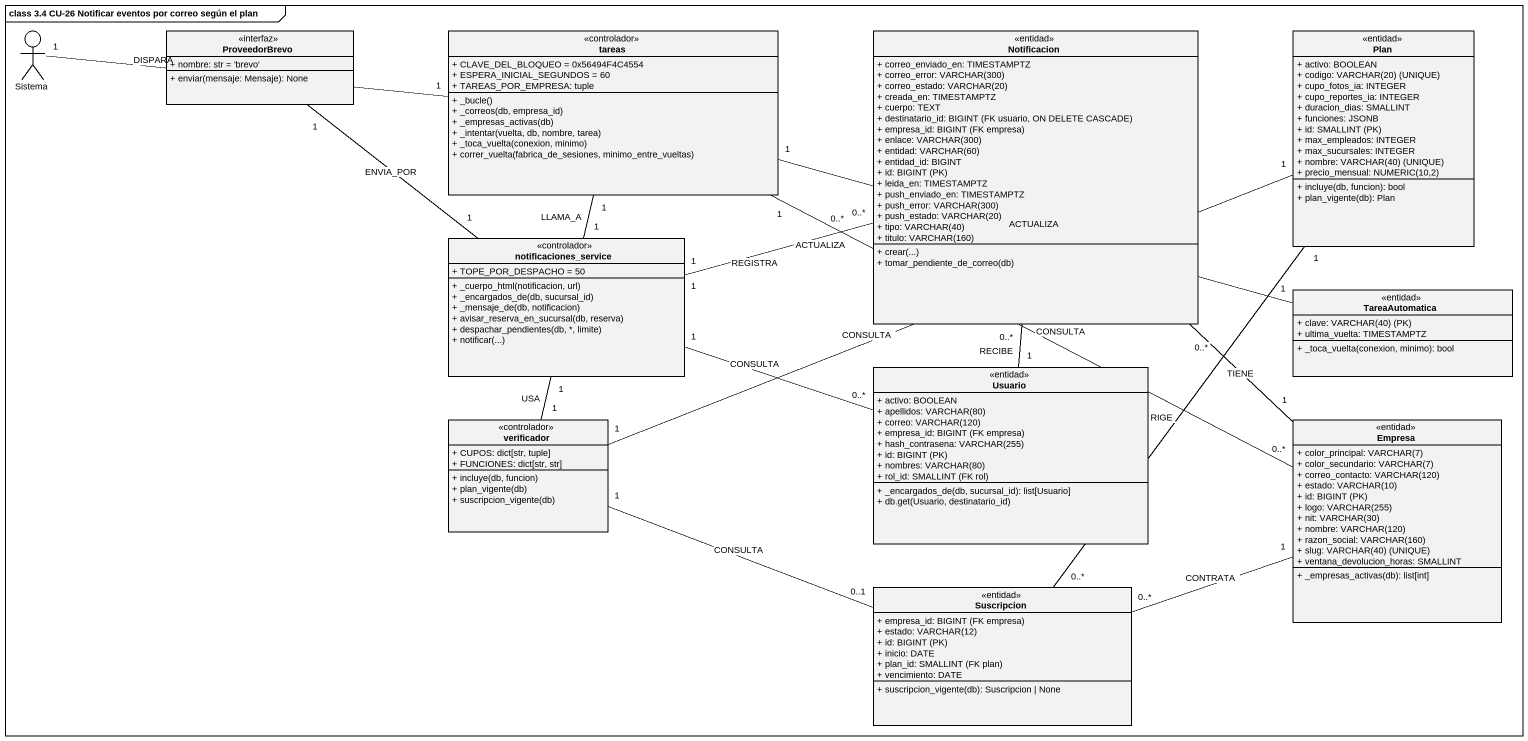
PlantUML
@startuml
mainframe class 3.4 CU-26 Notificar eventos por correo según el plan
allowmixing
hide circle
hide empty members
skinparam classAttributeIconSize 0
actor Sistema
class ProveedorBrevo <<interfaz>> {
  + nombre: str = 'brevo'
  + enviar(mensaje: Mensaje): None
}
class tareas <<controlador>> {
  + CLAVE_DEL_BLOQUEO = 0x56494F4C4554
  + ESPERA_INICIAL_SEGUNDOS = 60
  + TAREAS_POR_EMPRESA: tuple
  + _bucle()
  + _correos(db, empresa_id)
  + _empresas_activas(db)
  + _intentar(vuelta, db, nombre, tarea)
  + _toca_vuelta(conexion, minimo)
  + correr_vuelta(fabrica_de_sesiones, minimo_entre_vueltas)
}
class Notificacion <<entidad>> {
  + correo_enviado_en: TIMESTAMPTZ
  {field} + correo_error: VARCHAR(300)
  {field} + correo_estado: VARCHAR(20)
  + creada_en: TIMESTAMPTZ
  + cuerpo: TEXT
  {field} + destinatario_id: BIGINT (FK usuario, ON DELETE CASCADE)
  {field} + empresa_id: BIGINT (FK empresa)
  {field} + enlace: VARCHAR(300)
  {field} + entidad: VARCHAR(60)
  + entidad_id: BIGINT
  {field} + id: BIGINT (PK)
  + leida_en: TIMESTAMPTZ
  + push_enviado_en: TIMESTAMPTZ
  {field} + push_error: VARCHAR(300)
  {field} + push_estado: VARCHAR(20)
  {field} + tipo: VARCHAR(40)
  {field} + titulo: VARCHAR(160)
  + crear(...)
  + tomar_pendiente_de_correo(db)
}
class Plan <<entidad>> {
  + activo: BOOLEAN
  {field} + codigo: VARCHAR(20) (UNIQUE)
  + cupo_fotos_ia: INTEGER
  + cupo_reportes_ia: INTEGER
  + duracion_dias: SMALLINT
  + funciones: JSONB
  {field} + id: SMALLINT (PK)
  + max_empleados: INTEGER
  + max_sucursales: INTEGER
  {field} + nombre: VARCHAR(40) (UNIQUE)
  {field} + precio_mensual: NUMERIC(10,2)
  + incluye(db, funcion): bool
  + plan_vigente(db): Plan
}
class notificaciones_service <<controlador>> {
  + TOPE_POR_DESPACHO = 50
  + _cuerpo_html(notificacion, url)
  + _encargados_de(db, sucursal_id)
  + _mensaje_de(db, notificacion)
  + avisar_reserva_en_sucursal(db, reserva)
  + despachar_pendientes(db, *, limite)
  + notificar(...)
}
class TareaAutomatica <<entidad>> {
  {field} + clave: VARCHAR(40) (PK)
  + ultima_vuelta: TIMESTAMPTZ
  + _toca_vuelta(conexion, minimo): bool
}
class Usuario <<entidad>> {
  + activo: BOOLEAN
  {field} + apellidos: VARCHAR(80)
  {field} + correo: VARCHAR(120)
  {field} + empresa_id: BIGINT (FK empresa)
  {field} + hash_contrasena: VARCHAR(255)
  {field} + id: BIGINT (PK)
  {field} + nombres: VARCHAR(80)
  {field} + rol_id: SMALLINT (FK rol)
  + _encargados_de(db, sucursal_id): list[Usuario]
  + db.get(Usuario, destinatario_id)
}
class verificador <<controlador>> {
  + CUPOS: dict[str, tuple]
  + FUNCIONES: dict[str, str]
  + incluye(db, funcion)
  + plan_vigente(db)
  + suscripcion_vigente(db)
}
class Empresa <<entidad>> {
  {field} + color_principal: VARCHAR(7)
  {field} + color_secundario: VARCHAR(7)
  {field} + correo_contacto: VARCHAR(120)
  {field} + estado: VARCHAR(10)
  {field} + id: BIGINT (PK)
  {field} + logo: VARCHAR(255)
  {field} + nit: VARCHAR(30)
  {field} + nombre: VARCHAR(120)
  {field} + razon_social: VARCHAR(160)
  {field} + slug: VARCHAR(40) (UNIQUE)
  + ventana_devolucion_horas: SMALLINT
  + _empresas_activas(db): list[int]
}
class Suscripcion <<entidad>> {
  {field} + empresa_id: BIGINT (FK empresa)
  {field} + estado: VARCHAR(12)
  {field} + id: BIGINT (PK)
  + inicio: DATE
  {field} + plan_id: SMALLINT (FK plan)
  + vencimiento: DATE
  + suscripcion_vigente(db): Suscripcion | None
}
Sistema "1" -right- "1" tareas : DISPARA
tareas "1" -- "1" notificaciones_service : LLAMA_A
tareas "1" -right- "1" TareaAutomatica : ACTUALIZA
tareas "1" -right- "0..*" Empresa : CONSULTA
Plan "1" -- "0..*" Suscripcion : RIGE
notificaciones_service "1" -up- "1" ProveedorBrevo : ENVIA_POR
notificaciones_service "1" -right- "0..*" Notificacion : REGISTRA
notificaciones_service "1" -right- "0..*" Notificacion : ACTUALIZA
notificaciones_service "1" -right- "0..*" Usuario : CONSULTA
notificaciones_service "1" -- "1" verificador : USA
Usuario "1" -up- "0..*" Notificacion : RECIBE
verificador "1" -right- "1" Plan : CONSULTA
verificador "1" -right- "0..1" Suscripcion : CONSULTA
Empresa "1" -up- "0..*" Notificacion : TIENE
Empresa "1" -left- "0..*" Suscripcion : CONTRATA
@enduml
